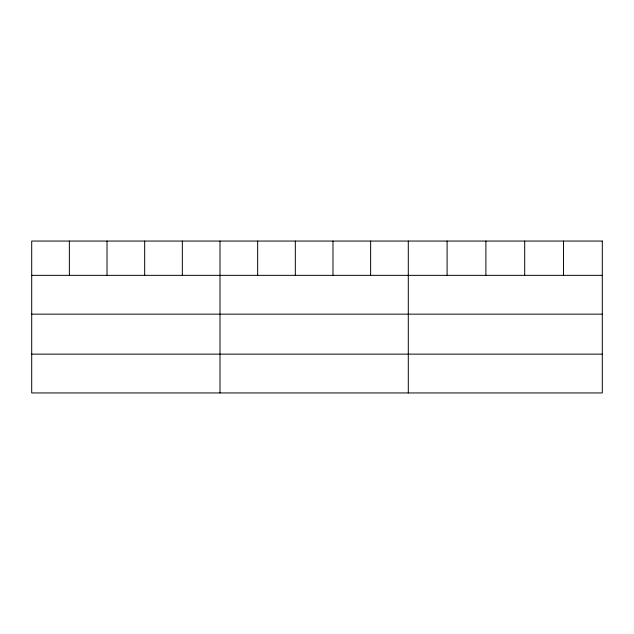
<?xml version="1.0" encoding="UTF-8"?>
<svg xmlns="http://www.w3.org/2000/svg" width="634" height="634" viewBox="0 0 634 634"><rect width="100%" height="100%" fill="white"/><g stroke="black" fill="none" stroke-linecap="round" stroke-linejoin="round"><path stroke-width="0.95" d="M31.7 275.346L602.3 275.346M31.7 314.155L602.3 314.155M31.7 354.137L602.3 354.137M563.499 241.055L563.499 275.346M524.698 241.055L524.698 275.346M485.898 241.055L485.898 275.346M447.097 241.055L447.097 275.346M408.296 241.055L408.296 392.945M370.636 241.055L370.636 275.346M332.977 241.055L332.977 275.346M295.317 241.055L295.317 275.346M257.658 241.055L257.658 275.346M219.998 241.055L219.998 392.945M182.338 241.055L182.338 275.346M144.679 241.055L144.679 275.346M107.019 241.055L107.019 275.346M69.36 241.055L69.36 275.346M602.3 241.055L31.7 241.055L31.7 392.945L602.3 392.945L602.3 241.055"/></g></svg>
